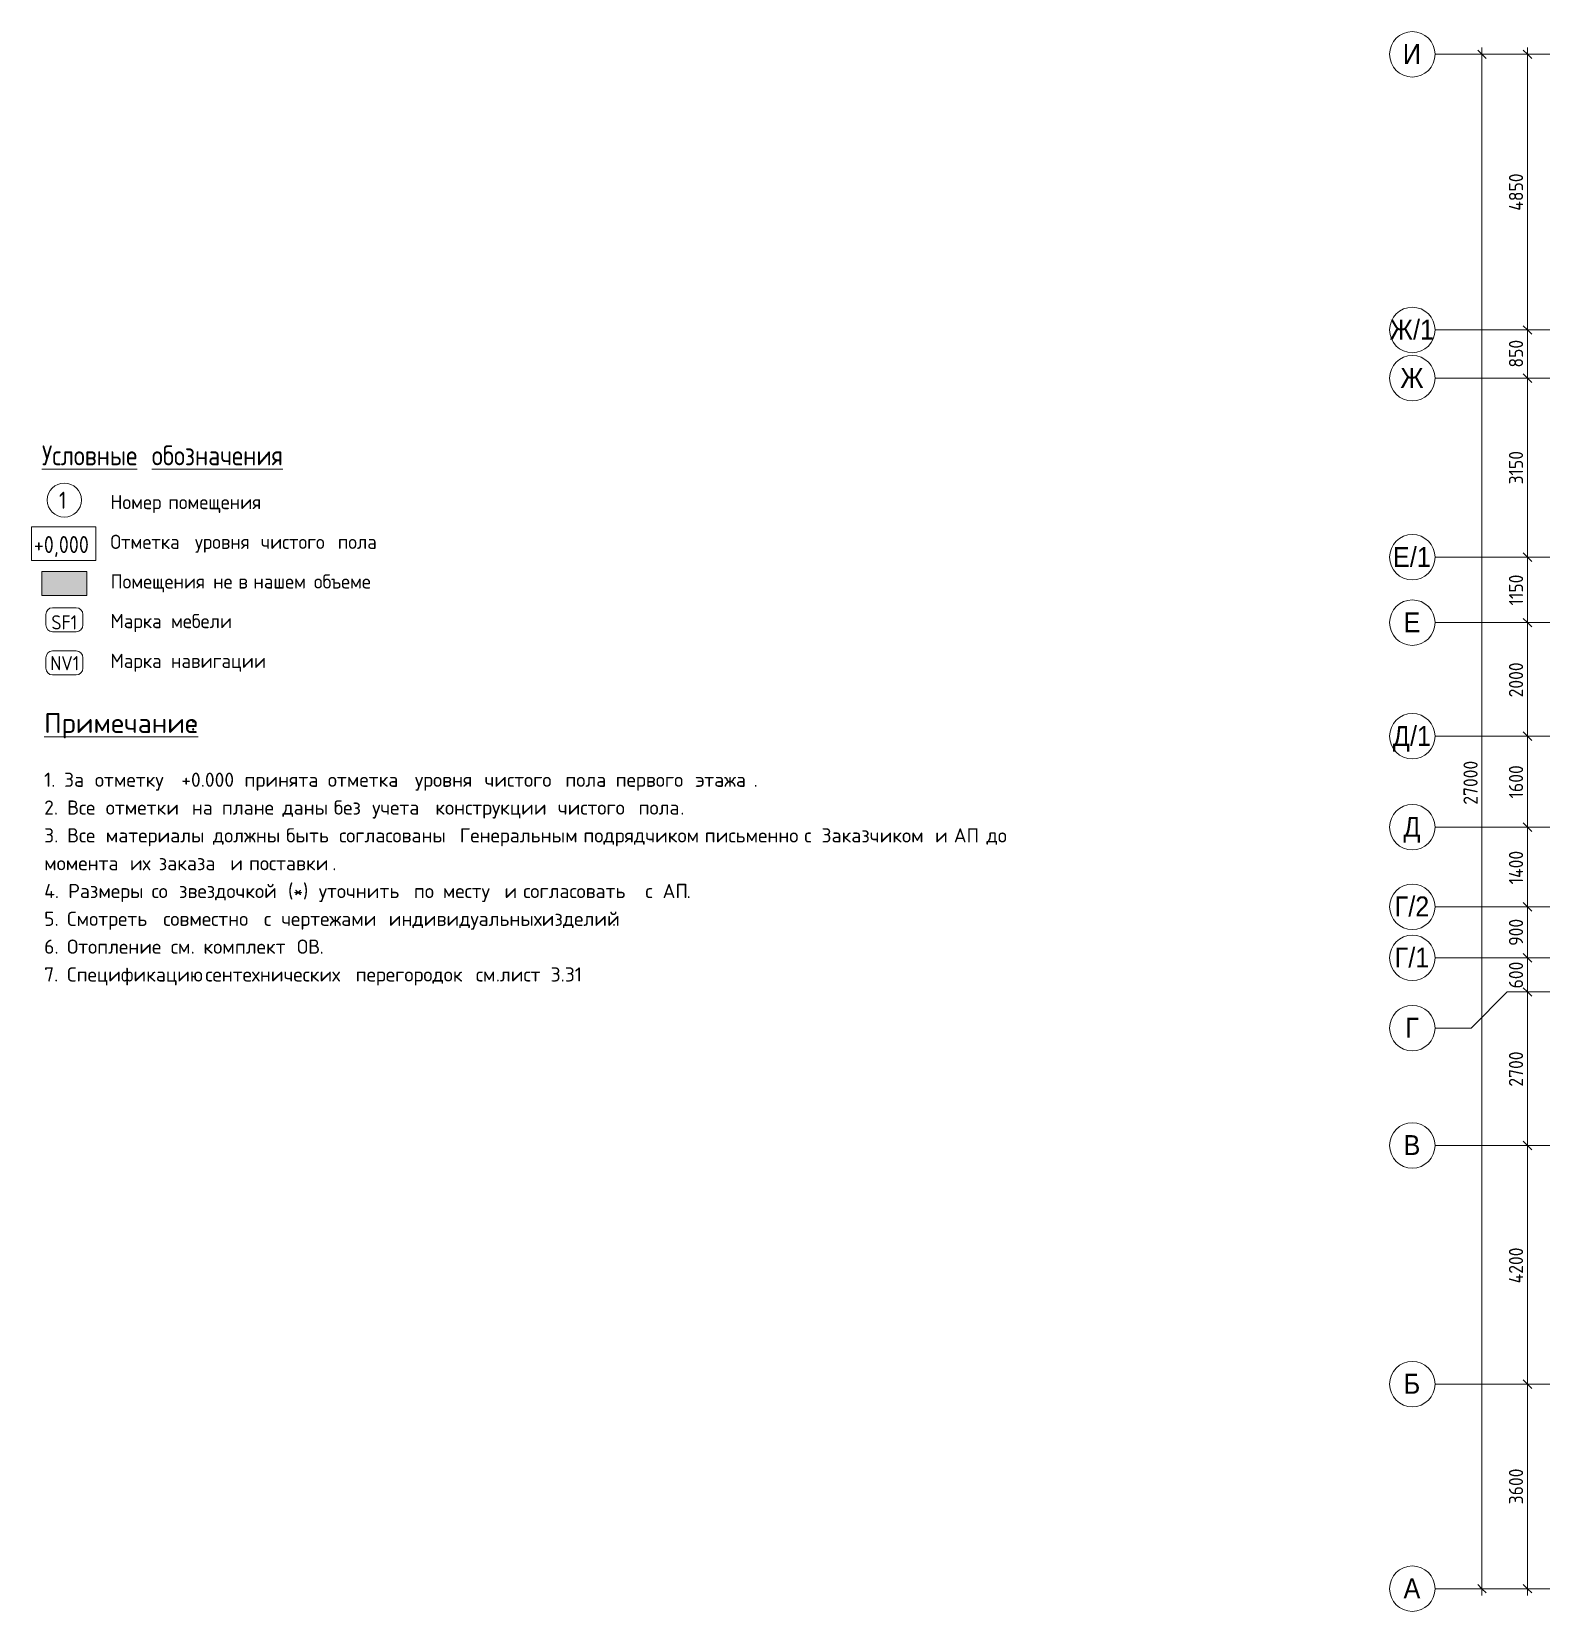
# Model space of a CAD drawing. Header units: millimetres. Extents: x 957 to 228198, y -8553 to 29000.
# Drawn here: x 957 to 27536, y -400 to 27400 of the extents above; entities that cross this region are included whole.
import ezdxf

# ---------------------------------------------------------------- set-up
doc = ezdxf.new("R2010")
doc.units = ezdxf.units.MM
for name, color, linetype, lineweight in [('A-ANNO-DIMS', 7, 'Continuous', 9), ('A-ANNO-DIMS-100', 7, 'Continuous', 9), ('A-DETL', 7, 'Continuous', 9), ('G-ANNO-TEXT', 7, 'Continuous', 9), ('Оси', 7, 'Continuous', 9), ('Оси-1', 7, 'Continuous', 20)]:
    doc.layers.add(name, color=color, linetype=linetype, lineweight=lineweight)
for name, color, linetype, lineweight, true_color in [('A-DETL-GENF-1', 7, 'Continuous', 9, 0xf5f5f5), ('G-ANNO-TEXT-1', 7, 'Continuous', 9, 0x3c3c3c), ('G-ANNO-TEXT-2', 7, 'Continuous', 9, 0x008000)]:
    doc.layers.add(name, color=color, linetype=linetype, lineweight=lineweight, true_color=true_color)
doc.styles.add('Arial', font='arial.ttf', dxfattribs={"width": 0.9, "height": 350})
doc.styles.add('GOST Common', font='GOST_Common.ttf', dxfattribs={"height": 250})
doc.styles.add('GOST Common_1', font='GOST_Common.ttf', dxfattribs={"width": 0.9, "height": 300})
doc.styles.add('GOST Common_2', font='GOST_Common.ttf', dxfattribs={"width": 0.9, "height": 350})
doc.styles.add('ISOCPEUR', font='isocpeur.ttf', dxfattribs={"height": 250})
doc.styles.add('ISOCPEUR_1', font='isocpeur.ttf', dxfattribs={"height": 350})
doc.styles.add('ISOCPEUR_2', font='isocpeur.ttf', dxfattribs={"width": 0.9, "height": 250})
doc.dimstyles.new('ISO-2_5_0_9К_БОЛЬШОЙ', dxfattribs={"dimscale": 304.8, "dimtxt": 248.995294, "dimasz": 0.492126, "dimexe": 0.393701, "dimexo": 0.984252, "dimgap": 0, "dimtad": 1, "dimdec": 0, "dimrnd": 10, "dimzin": 0, "dimdsep": 46, "dimtxsty": 'ISOCPEUR_2', "dimblk1": 'OBLIQUE', "dimblk2": 'OBLIQUE', "dimsah": 1, "dimcen": 0.09, "dimdle": 0.393701, "dimazin": 0, "dimtfac": 1, "dimtdec": 4, "dimtix": 1, "dimtmove": 0, "dimatfit": 3, "dimfxl": 1, "dimtvp": 1, "dimtolj": 1, "dimtzin": 0, "dimarcsym": 2})
doc.dimstyles.new('ISO-2_5_0_9К_БОЛЬШОЙ_1', dxfattribs={"dimscale": 304.8, "dimtxt": 248.995294, "dimasz": 0.492126, "dimexe": 0.393701, "dimexo": 0.984252, "dimgap": 0, "dimtad": 1, "dimdec": 0, "dimrnd": 10, "dimzin": 0, "dimdsep": 46, "dimtxsty": 'ISOCPEUR_2', "dimblk1": 'OBLIQUE', "dimblk2": 'OBLIQUE', "dimsah": 1, "dimcen": 0.09, "dimdle": 0.393701, "dimazin": 0, "dimtfac": 1, "dimtdec": 4, "dimtix": 1, "dimtmove": 2, "dimatfit": 3, "dimfxl": 1, "dimtvp": 1, "dimtolj": 1, "dimtzin": 0, "dimarcsym": 2})

# ---------------------------------------------------------------- blocks, each defined once
blk = doc.blocks.new('Ось сетки - D8-29747960-План расстановки мебели и оборудования 3 этажа в осях 12-23')
at = {"layer": 'Оси-1'}
for start, end in [(360, 180), (180, 360)]:
    blk.add_arc((0, 0), 4, start, end, dxfattribs=at)
blk = doc.blocks.new('DIMBLOCK60-План расстановки мебели и оборудования 3 этажа в осях 12-23')
at = {"layer": 'A-ANNO-DIMS-100'}
for p, q in [((27097, 27000), (27410, 27000)), ((27290, 27000), (27097, 27000)), ((27290, 27120), (27290, 22150)), ((27097, 22150), (27410, 22150)), ((27290, 22150), (27097, 22150))]:
    blk.add_line(p, q, dxfattribs=at)
at = {"layer": 'A-ANNO-DIMS-100', "lineweight": 20}
for p, q in [((27290, 27000), (27215, 27075)), ((27290, 27000), (27365, 26925)), ((27290, 22150), (27215, 22225)), ((27290, 22150), (27365, 22075))]:
    blk.add_line(p, q, dxfattribs=at)
at = {"layer": 'A-ANNO-DIMS-100', "color": 0, "insert": (26964, 24247), "char_height": 250, "width": 787.21, "attachment_point": 1, "rotation": 90, "line_spacing_factor": 1.149209, "style": 'ISOCPEUR_2'}
blk.add_mtext('4850', dxfattribs=at)
blk = doc.blocks.new('_Oblique')
at = {"color": 0, "linetype": 'ByBlock', "lineweight": -2}
blk.add_line((-0.5, -0.5), (0.5, 0.5), dxfattribs=at)
blk = doc.blocks.new('DIMBLOCK61-План расстановки мебели и оборудования 3 этажа в осях 12-23')
at = {"layer": 'A-ANNO-DIMS-100'}
for p, q in [((27097, 22150), (27410, 22150)), ((27290, 22150), (27097, 22150)), ((27290, 22150), (27290, 21300)), ((27097, 21300), (27410, 21300)), ((27290, 21300), (27097, 21300))]:
    blk.add_line(p, q, dxfattribs=at)
at = {"layer": 'A-ANNO-DIMS-100', "lineweight": 20}
for p, q in [((27290, 22150), (27215, 22225)), ((27290, 22150), (27365, 22075)), ((27290, 21300), (27215, 21375)), ((27290, 21300), (27365, 21225))]:
    blk.add_line(p, q, dxfattribs=at)
at = {"layer": 'A-ANNO-DIMS-100', "color": 0, "insert": (26964, 21488), "char_height": 250, "width": 568.86, "attachment_point": 1, "rotation": 90, "line_spacing_factor": 1.149209, "style": 'ISOCPEUR_2'}
blk.add_mtext('850', dxfattribs=at)
blk = doc.blocks.new('DIMBLOCK62-План расстановки мебели и оборудования 3 этажа в осях 12-23')
at = {"layer": 'A-ANNO-DIMS-100'}
for p, q in [((27097, 21300), (27410, 21300)), ((27290, 21300), (27097, 21300)), ((27290, 21300), (27290, 18150)), ((27097, 18150), (27410, 18150)), ((27290, 18150), (27097, 18150))]:
    blk.add_line(p, q, dxfattribs=at)
at = {"layer": 'A-ANNO-DIMS-100', "lineweight": 20}
for p, q in [((27290, 21300), (27215, 21375)), ((27290, 21300), (27365, 21225)), ((27290, 18150), (27215, 18225)), ((27290, 18150), (27365, 18075))]:
    blk.add_line(p, q, dxfattribs=at)
at = {"layer": 'A-ANNO-DIMS-100', "color": 0, "insert": (26964, 19431), "char_height": 250, "width": 706.76, "attachment_point": 1, "rotation": 90, "line_spacing_factor": 1.149209, "style": 'ISOCPEUR_2'}
blk.add_mtext('3150', dxfattribs=at)
blk = doc.blocks.new('DIMBLOCK63-План расстановки мебели и оборудования 3 этажа в осях 12-23')
at = {"layer": 'A-ANNO-DIMS-100'}
for p, q in [((27097, 18150), (27410, 18150)), ((27290, 18150), (27097, 18150)), ((27290, 18150), (27290, 17000)), ((27097, 17000), (27410, 17000)), ((27290, 17000), (27097, 17000))]:
    blk.add_line(p, q, dxfattribs=at)
at = {"layer": 'A-ANNO-DIMS-100', "lineweight": 20}
for p, q in [((27290, 18150), (27215, 18225)), ((27290, 18150), (27365, 18075)), ((27290, 17000), (27215, 17075)), ((27290, 17000), (27365, 16925))]:
    blk.add_line(p, q, dxfattribs=at)
at = {"layer": 'A-ANNO-DIMS-100', "color": 0, "insert": (26964, 17302), "char_height": 250, "width": 655.05, "attachment_point": 1, "rotation": 90, "line_spacing_factor": 1.149209, "style": 'ISOCPEUR_2'}
blk.add_mtext('1150', dxfattribs=at)
blk = doc.blocks.new('DIMBLOCK64-План расстановки мебели и оборудования 3 этажа в осях 12-23')
at = {"layer": 'A-ANNO-DIMS-100'}
for p, q in [((27097, 17000), (27410, 17000)), ((27290, 17000), (27097, 17000)), ((27290, 17000), (27290, 15000)), ((27097, 15000), (27410, 15000)), ((27290, 15000), (27097, 15000))]:
    blk.add_line(p, q, dxfattribs=at)
at = {"layer": 'A-ANNO-DIMS-100', "lineweight": 20}
for p, q in [((27290, 17000), (27215, 17075)), ((27290, 17000), (27365, 16925)), ((27290, 15000), (27215, 15075)), ((27290, 15000), (27365, 14925))]:
    blk.add_line(p, q, dxfattribs=at)
at = {"layer": 'A-ANNO-DIMS-100', "color": 0, "insert": (26964, 15684), "char_height": 250, "width": 758.48, "attachment_point": 1, "rotation": 90, "line_spacing_factor": 1.149209, "style": 'ISOCPEUR_2'}
blk.add_mtext('2000', dxfattribs=at)
blk = doc.blocks.new('DIMBLOCK65-План расстановки мебели и оборудования 3 этажа в осях 12-23')
at = {"layer": 'A-ANNO-DIMS-100', "lineweight": 20}
for p, q in [((27290, 15000), (27215, 15075)), ((27290, 15000), (27365, 14925)), ((27290, 13400), (27215, 13475)), ((27290, 13400), (27365, 13325))]:
    blk.add_line(p, q, dxfattribs=at)
at = {"layer": 'A-ANNO-DIMS-100'}
for p, q in [((27097, 15000), (27410, 15000)), ((27290, 15000), (27097, 15000)), ((27290, 15000), (27290, 13400)), ((27097, 13400), (27410, 13400)), ((27290, 13400), (27097, 13400))]:
    blk.add_line(p, q, dxfattribs=at)
at = {"layer": 'A-ANNO-DIMS-100', "color": 0, "insert": (26964, 13906), "char_height": 250, "width": 706.76, "attachment_point": 1, "rotation": 90, "line_spacing_factor": 1.149209, "style": 'ISOCPEUR_2'}
blk.add_mtext('1600', dxfattribs=at)
blk = doc.blocks.new('DIMBLOCK66-План расстановки мебели и оборудования 3 этажа в осях 12-23')
at = {"layer": 'A-ANNO-DIMS-100'}
for p, q in [((27097, 13400), (27410, 13400)), ((27290, 13400), (27097, 13400)), ((27290, 13400), (27290, 12000)), ((27097, 12000), (27410, 12000)), ((27290, 12000), (27097, 12000))]:
    blk.add_line(p, q, dxfattribs=at)
at = {"layer": 'A-ANNO-DIMS-100', "lineweight": 20}
for p, q in [((27290, 13400), (27215, 13475)), ((27290, 13400), (27365, 13325)), ((27290, 12000), (27215, 12075)), ((27290, 12000), (27365, 11925))]:
    blk.add_line(p, q, dxfattribs=at)
at = {"layer": 'A-ANNO-DIMS-100', "color": 0, "insert": (26964, 12394), "char_height": 250, "width": 735.49, "attachment_point": 1, "rotation": 90, "line_spacing_factor": 1.149209, "style": 'ISOCPEUR_2'}
blk.add_mtext('1400', dxfattribs=at)
blk = doc.blocks.new('DIMBLOCK67-План расстановки мебели и оборудования 3 этажа в осях 12-23')
at = {"layer": 'A-ANNO-DIMS-100'}
for p, q in [((27097, 12000), (27410, 12000)), ((27290, 12000), (27097, 12000)), ((27290, 12000), (27290, 11100)), ((27097, 11100), (27410, 11100)), ((27290, 11100), (27097, 11100))]:
    blk.add_line(p, q, dxfattribs=at)
at = {"layer": 'A-ANNO-DIMS-100', "lineweight": 20}
for p, q in [((27290, 12000), (27215, 12075)), ((27290, 12000), (27365, 11925)), ((27290, 11100), (27215, 11175)), ((27290, 11100), (27365, 11025))]:
    blk.add_line(p, q, dxfattribs=at)
at = {"layer": 'A-ANNO-DIMS-100', "color": 0, "insert": (26964, 11313), "char_height": 250, "width": 568.86, "attachment_point": 1, "rotation": 90, "line_spacing_factor": 1.149209, "style": 'ISOCPEUR_2'}
blk.add_mtext('900', dxfattribs=at)
blk = doc.blocks.new('DIMBLOCK68-План расстановки мебели и оборудования 3 этажа в осях 12-23')
at = {"layer": 'A-ANNO-DIMS-100', "lineweight": 20}
for p, q in [((27290, 11100), (27215, 11175)), ((27290, 11100), (27365, 11025)), ((27290, 10500), (27215, 10575)), ((27290, 10500), (27365, 10425))]:
    blk.add_line(p, q, dxfattribs=at)
at = {"layer": 'A-ANNO-DIMS-100'}
for p, q in [((27097, 11100), (27410, 11100)), ((27290, 11100), (27097, 11100)), ((27290, 11100), (27290, 10500)), ((27097, 10500), (27410, 10500)), ((27290, 10500), (27097, 10500))]:
    blk.add_line(p, q, dxfattribs=at)
at = {"layer": 'A-ANNO-DIMS-100', "color": 0, "insert": (26964, 10563), "char_height": 250, "width": 568.86, "attachment_point": 1, "rotation": 90, "line_spacing_factor": 1.149209, "style": 'ISOCPEUR_2'}
blk.add_mtext('600', dxfattribs=at)
blk = doc.blocks.new('DIMBLOCK69-План расстановки мебели и оборудования 3 этажа в осях 12-23')
at = {"layer": 'A-ANNO-DIMS-100', "lineweight": 20}
for p, q in [((27290, 10500), (27215, 10575)), ((27290, 10500), (27365, 10425)), ((27290, 7800), (27215, 7875)), ((27290, 7800), (27365, 7725))]:
    blk.add_line(p, q, dxfattribs=at)
at = {"layer": 'A-ANNO-DIMS-100'}
for p, q in [((27097, 10500), (27410, 10500)), ((27290, 10500), (27097, 10500)), ((27290, 10500), (27290, 7800)), ((27097, 7800), (27410, 7800)), ((27290, 7800), (27097, 7800))]:
    blk.add_line(p, q, dxfattribs=at)
at = {"layer": 'A-ANNO-DIMS-100', "color": 0, "insert": (26964, 8834), "char_height": 250, "width": 758.48, "attachment_point": 1, "rotation": 90, "line_spacing_factor": 1.149209, "style": 'ISOCPEUR_2'}
blk.add_mtext('2700', dxfattribs=at)
blk = doc.blocks.new('DIMBLOCK70-План расстановки мебели и оборудования 3 этажа в осях 12-23')
at = {"layer": 'A-ANNO-DIMS-100'}
for p, q in [((27097, 7800), (27410, 7800)), ((27290, 7800), (27097, 7800)), ((27290, 7800), (27290, 3600)), ((27097, 3600), (27410, 3600)), ((27290, 3600), (27097, 3600))]:
    blk.add_line(p, q, dxfattribs=at)
at = {"layer": 'A-ANNO-DIMS-100', "lineweight": 20}
for p, q in [((27290, 7800), (27215, 7875)), ((27290, 7800), (27365, 7725)), ((27290, 3600), (27215, 3675)), ((27290, 3600), (27365, 3525))]:
    blk.add_line(p, q, dxfattribs=at)
at = {"layer": 'A-ANNO-DIMS-100', "color": 0, "insert": (26964, 5372), "char_height": 250, "width": 787.21, "attachment_point": 1, "rotation": 90, "line_spacing_factor": 1.149209, "style": 'ISOCPEUR_2'}
blk.add_mtext('4200', dxfattribs=at)
blk = doc.blocks.new('DIMBLOCK71-План расстановки мебели и оборудования 3 этажа в осях 12-23')
at = {"layer": 'A-ANNO-DIMS-100', "lineweight": 20}
for p, q in [((27290, 3600), (27215, 3675)), ((27290, 3600), (27365, 3525)), ((27290, 0), (27215, 75)), ((27290, 0), (27365, -75))]:
    blk.add_line(p, q, dxfattribs=at)
at = {"layer": 'A-ANNO-DIMS-100'}
for p, q in [((27097, 3600), (27410, 3600)), ((27290, 3600), (27097, 3600)), ((27290, 3600), (27290, -120)), ((27097, 0), (27410, 0)), ((27290, 0), (27097, 0))]:
    blk.add_line(p, q, dxfattribs=at)
at = {"layer": 'A-ANNO-DIMS-100', "color": 0, "insert": (26964, 1484), "char_height": 250, "width": 758.48, "attachment_point": 1, "rotation": 90, "line_spacing_factor": 1.149209, "style": 'ISOCPEUR_2'}
blk.add_mtext('3600', dxfattribs=at)
blk = doc.blocks.new('DIMBLOCK72-План расстановки мебели и оборудования 3 этажа в осях 12-23')
at = {"layer": 'A-ANNO-DIMS-100'}
for p, q in [((26297, 27000), (26610, 27000)), ((26490, 27000), (26297, 27000)), ((26490, 27120), (26490, -120)), ((26297, 0), (26610, 0)), ((26490, 0), (26297, 0))]:
    blk.add_line(p, q, dxfattribs=at)
at = {"layer": 'A-ANNO-DIMS-100', "lineweight": 20}
for p, q in [((26490, 27000), (26415, 27075)), ((26490, 27000), (26565, 26925)), ((26490, 0), (26415, 75)), ((26490, 0), (26565, -75))]:
    blk.add_line(p, q, dxfattribs=at)
at = {"layer": 'A-ANNO-DIMS-100', "color": 0, "insert": (26164, 13795), "char_height": 250, "width": 948.1, "attachment_point": 1, "rotation": 90, "line_spacing_factor": 1.149209, "style": 'ISOCPEUR_2'}
blk.add_mtext('27000', dxfattribs=at)

msp = doc.modelspace()

# ---------------------------------------------------------------- hatches: boundary and pattern name
at = {"layer": 'A-DETL-GENF-1'}
msp.add_hatch(color=256, dxfattribs=at).paths.add_polyline_path([(1930, 17479.4), (1930, 17901), (1137.5, 17901), (1137.5, 17479.4)])

# ---------------------------------------------------------------- linework, layer by layer
at = {"layer": 'A-DETL'}
for p, q in [((1930, 17901), (1137.5, 17901)), ((1137.5, 17901), (1137.5, 17479.4)), ((1930, 17479.4), (1930, 17901)), ((1137.5, 17479.4), (1930, 17479.4)), ((1327.5, 17261.4), (1740, 17261.4)), ((1207.5, 16959.7), (1207.5, 17141.4)), ((1860, 17141.4), (1860, 16959.7)), ((1740, 16839.7), (1327.5, 16839.7)), ((1327.5, 16501.7), (1740, 16501.7)), ((1207.5, 16200.1), (1207.5, 16381.7)), ((1860, 16381.7), (1860, 16200.1)), ((1740, 16080.1), (1327.5, 16080.1))]:
    msp.add_line(p, q, dxfattribs=at)
msp.add_circle((1533.7, 19156.2), 300, dxfattribs=at)
for centre, start, end in [((1327.5, 17141.4), 90, 180), ((1740, 17141.4), 0, 90), ((1327.5, 16959.7), 180, 270), ((1740, 16959.7), 270, 0), ((1327.5, 16381.7), 90, 180), ((1740, 16381.7), 0, 90), ((1327.5, 16200.1), 180, 270), ((1740, 16200.1), 270, 0)]:
    msp.add_arc(centre, 120, start, end, dxfattribs=at)
at = {"layer": 'G-ANNO-TEXT-1', "flags": 128}
msp.add_lwpolyline([(957, 18686.7), (2090.9, 18686.7), (2090.9, 18090.7), (957, 18090.7)], close=True, dxfattribs=at)
at = {"layer": 'Оси'}
for p, q in [((25663.2, 27000), (28163.2, 27000)), ((25663.2, 22150), (28163.2, 22150)), ((25663.2, 21300), (28163.2, 21300)), ((25663.2, 18150), (28163.2, 18150)), ((25663.2, 17000), (28163.2, 17000)), ((25663.2, 15000), (28163.2, 15000)), ((25663.2, 13400), (28163.2, 13400)), ((25663.2, 12000), (28163.2, 12000)), ((25663.2, 11100), (28163.2, 11100)), ((26933.2, 10500), (26298.2, 9865)), ((26933.2, 10500), (29433.2, 10500)), ((26298.2, 9865), (25663.2, 9865)), ((25663.2, 7800), (28163.2, 7800)), ((25663.2, 3600), (28163.2, 3600)), ((25663.2, 0), (28163.2, 0))]:
    msp.add_line(p, q, dxfattribs=at)

# ---------------------------------------------------------------- block references
at = {"layer": 'Оси-1', "xscale": 99.99999999999993, "yscale": 99.99999999999993, "zscale": 99.99999999999993, "rotation": 269.9999999999994}
for p in [(25263.2, 27000), (25263.2, 22150), (25263.2, 21300), (25263.2, 18150), (25263.2, 17000), (25263.2, 15000), (25263.2, 13400), (25263.2, 12000), (25263.2, 11100), (25263.2, 9865), (25263.2, 7800), (25263.2, 3600), (25263.2, 0)]:
    msp.add_blockref('Ось сетки - D8-29747960-План расстановки мебели и оборудования 3 этажа в осях 12-23', p, dxfattribs=at)

# ---------------------------------------------------------------- texts
at = {"layer": 'G-ANNO-TEXT', "attachment_point": 1}
for s, insert, char_height, width, style in [('\\LУсловные', (1139.4, 20117.7), 350, 2215.063, 'GOST Common_2'), ('\\L\\fGOST Common|b0|i0|c204|p34|;\\W.9;\\L ', (2967, 20117.7), 350, 129.873, 'GOST Common_2'), ('\\Lобозначения', (3074.2, 20117.7), 350, 3015.948, 'GOST Common_2'), ('\\fGOST Common|b0|i0|c204|p34|;\\W.9;1', (1439.4, 19303.4), 300, 173.165, 'GOST Common_1'), ('\\LПримечание', (1178.1, 15407.8), 350, 3110.548, 'ISOCPEUR_1'), ('\\L\\fISOCPEUR|b0|i0|c204|p34|;\\L:', (3744.6, 15407.8), 350, 128.27, 'ISOCPEUR_1'), ('1. ', (1178.1, 14359.9), 250, 424.894, 'ISOCPEUR'), ('За', (1528.7, 14359.9), 250, 472.996, 'ISOCPEUR'), ('\\fISOCPEUR|b0|i0|c204|p34|; ', (1919, 14359.9), 250, 184.388, 'ISOCPEUR'), ('отметку', (2071.1, 14359.9), 250, 1651.476, 'ISOCPEUR'), (' +0.000 ', (3433.7, 14359.9), 250, 1539.24, 'ISOCPEUR'), ('принята', (4703.7, 14359.9), 250, 1595.358, 'ISOCPEUR'), ('\\fISOCPEUR|b0|i0|c204|p34|; ', (6020, 14359.9), 250, 184.388, 'ISOCPEUR'), ('отметка', (6172.2, 14359.9), 250, 1675.527, 'ISOCPEUR'), ('\\fISOCPEUR|b0|i0|c204|p34|; ', (7554.6, 14359.9), 250, 184.388, 'ISOCPEUR'), ('уровня', (7706.7, 14359.9), 250, 1298.734, 'ISOCPEUR'), ('\\fISOCPEUR|b0|i0|c204|p34|; ', (8778.3, 14359.9), 250, 184.388, 'ISOCPEUR'), ('чистого', (8930.4, 14359.9), 250, 1539.24, 'ISOCPEUR'), ('\\fISOCPEUR|b0|i0|c204|p34|; ', (10200.4, 14359.9), 250, 184.388, 'ISOCPEUR'), ('пола', (10352.6, 14359.9), 250, 889.873, 'ISOCPEUR'), ('\\fISOCPEUR|b0|i0|c204|p34|; ', (11086.8, 14359.9), 250, 184.388, 'ISOCPEUR'), ('первого', (11238.9, 14359.9), 250, 1515.189, 'ISOCPEUR'), ('\\fISOCPEUR|b0|i0|c204|p34|; ', (12489.1, 14359.9), 250, 184.388, 'ISOCPEUR'), ('этажа', (12641.2, 14359.9), 250, 1242.616, 'ISOCPEUR'), ('\\fISOCPEUR|b0|i0|c204|p34|;.', (13666.5, 14359.9), 250, 88.186, 'ISOCPEUR'), ('2. ', (1178.1, 13870.4), 250, 489.029, 'ISOCPEUR'), ('Все', (1581.6, 13870.4), 250, 641.35, 'ISOCPEUR'), ('\\fISOCPEUR|b0|i0|c204|p34|; ', (2110.8, 13870.4), 250, 184.388, 'ISOCPEUR'), ('отметки', (2262.9, 13870.4), 250, 1651.476, 'ISOCPEUR'), ('\\fISOCPEUR|b0|i0|c204|p34|; ', (3625.5, 13870.4), 250, 184.388, 'ISOCPEUR'), ('на', (3777.7, 13870.4), 250, 456.962, 'ISOCPEUR'), ('\\fISOCPEUR|b0|i0|c204|p34|; ', (4154.7, 13870.4), 250, 184.388, 'ISOCPEUR'), ('плане', (4306.8, 13870.4), 250, 1106.329, 'ISOCPEUR'), ('\\fISOCPEUR|b0|i0|c204|p34|; ', (5219.7, 13870.4), 250, 184.388, 'ISOCPEUR'), ('даны', (5371.8, 13870.4), 250, 913.924, 'ISOCPEUR'), ('\\fISOCPEUR|b0|i0|c204|p34|; ', (6125.9, 13870.4), 250, 184.388, 'ISOCPEUR'), ('без', (6278, 13870.4), 250, 633.333, 'ISOCPEUR'), ('\\fISOCPEUR|b0|i0|c204|p34|; ', (6800.5, 13870.4), 250, 184.388, 'ISOCPEUR'), ('учета', (6952.7, 13870.4), 250, 1162.447, 'ISOCPEUR'), ('\\fISOCPEUR|b0|i0|c204|p34|; ', (7911.8, 13870.4), 250, 184.388, 'ISOCPEUR'), ('конструкции', (8063.9, 13870.4), 250, 2429.113, 'ISOCPEUR'), ('\\fISOCPEUR|b0|i0|c204|p34|; ', (10068.1, 13870.4), 250, 184.388, 'ISOCPEUR'), ('чистого', (10220.3, 13870.4), 250, 1539.24, 'ISOCPEUR'), ('\\fISOCPEUR|b0|i0|c204|p34|; ', (11490.3, 13870.4), 250, 184.388, 'ISOCPEUR'), ('пола', (11642.4, 13870.4), 250, 889.873, 'ISOCPEUR'), ('\\fISOCPEUR|b0|i0|c204|p34|;.', (12376.6, 13870.4), 250, 88.186, 'ISOCPEUR'), ('3. ', (1178.1, 13381), 250, 489.029, 'ISOCPEUR'), ('Все', (1581.6, 13381), 250, 641.35, 'ISOCPEUR'), ('\\fISOCPEUR|b0|i0|c204|p34|; ', (2110.8, 13381), 250, 184.388, 'ISOCPEUR'), ('\\fISOCPEUR|b0|i0|c204|p34|; ', (3996, 13381), 250, 184.388, 'ISOCPEUR'), ('\\fISOCPEUR|b0|i0|c204|p34|; ', (5285.8, 13381), 250, 184.388, 'ISOCPEUR'), ('быть', (5437.9, 13381), 250, 945.991, 'ISOCPEUR'), ('\\fISOCPEUR|b0|i0|c204|p34|; ', (6218.5, 13381), 250, 184.388, 'ISOCPEUR'), ('\\fISOCPEUR|b0|i0|c204|p34|; ', (8341.7, 13381), 250, 184.388, 'ISOCPEUR'), ('Генеральным', (8493.9, 13381), 250, 2453.164, 'ISOCPEUR'), ('\\fISOCPEUR|b0|i0|c204|p34|; ', (10517.9, 13381), 250, 184.388, 'ISOCPEUR'), ('\\fISOCPEUR|b0|i0|c204|p34|; ', (12654.4, 13381), 250, 184.388, 'ISOCPEUR'), ('\\fISOCPEUR|b0|i0|c204|p34|; ', (14407.3, 13381), 250, 184.388, 'ISOCPEUR'), ('\\fISOCPEUR|b0|i0|c204|p34|; ', (14711.6, 13381), 250, 184.388, 'ISOCPEUR'), ('Заказчиком', (14863.7, 13381), 250, 2236.708, 'ISOCPEUR'), ('\\fISOCPEUR|b0|i0|c204|p34|; ', (16709.2, 13381), 250, 184.388, 'ISOCPEUR'), ('\\fISOCPEUR|b0|i0|c204|p34|; ', (17039.9, 13381), 250, 184.388, 'ISOCPEUR'), ('АП', (17192, 13381), 250, 513.08, 'ISOCPEUR'), ('\\fISOCPEUR|b0|i0|c204|p34|; ', (17615.4, 13381), 250, 184.388, 'ISOCPEUR'), ('\\fISOCPEUR|b0|i0|c204|p34|; ', (18124.7, 13381), 250, 184.388, 'ISOCPEUR'), ('материалы', (2262.9, 13381), 250, 2100.421, 'ISOCPEUR'), ('должны', (4148.1, 13381), 250, 1378.902, 'ISOCPEUR'), ('согласованы', (6370.6, 13381), 250, 2389.029, 'ISOCPEUR'), ('подрядчиком', (10670.1, 13381), 250, 2405.062, 'ISOCPEUR'), ('письменно', (12806.6, 13381), 250, 1940.084, 'ISOCPEUR'), ('\\fISOCPEUR|b0|i0|c204|p34|;с', (14559.4, 13381), 250, 184.388, 'ISOCPEUR'), ('\\fISOCPEUR|b0|i0|c204|p34|;и', (16861.3, 13381), 250, 216.456, 'ISOCPEUR'), ('до', (17767.5, 13381), 250, 432.911, 'ISOCPEUR'), ('момента', (1178.1, 12891.5), 250, 1643.459, 'ISOCPEUR'), ('\\fISOCPEUR|b0|i0|c204|p34|; ', (2534.1, 12891.5), 250, 184.388, 'ISOCPEUR'), ('их', (2686.3, 12891.5), 250, 432.911, 'ISOCPEUR'), ('\\fISOCPEUR|b0|i0|c204|p34|; ', (3043.5, 12891.5), 250, 184.388, 'ISOCPEUR'), ('заказа', (3195.6, 12891.5), 250, 1338.818, 'ISOCPEUR'), ('\\fISOCPEUR|b0|i0|c204|p34|; ', (4300.2, 12891.5), 250, 184.388, 'ISOCPEUR'), ('\\fISOCPEUR|b0|i0|c204|p34|;и', (4452.4, 12891.5), 250, 216.456, 'ISOCPEUR'), ('\\fISOCPEUR|b0|i0|c204|p34|; ', (4631, 12891.5), 250, 184.388, 'ISOCPEUR'), ('поставки', (4783.1, 12891.5), 250, 1779.746, 'ISOCPEUR'), ('\\fISOCPEUR|b0|i0|c204|p34|;.', (6251.5, 12891.5), 250, 88.186, 'ISOCPEUR'), ('4. ', (1178.1, 12402), 250, 513.08, 'ISOCPEUR'), ('Размеры', (1601.5, 12402), 250, 1595.358, 'ISOCPEUR'), ('\\fISOCPEUR|b0|i0|c204|p34|; ', (2917.8, 12402), 250, 184.388, 'ISOCPEUR'), ('со', (3069.9, 12402), 250, 400.844, 'ISOCPEUR'), ('\\fISOCPEUR|b0|i0|c204|p34|; ', (3400.6, 12402), 250, 184.388, 'ISOCPEUR'), ('звездочкой', (3552.8, 12402), 250, 2132.489, 'ISOCPEUR'), (' (*) ', (5312.3, 12402), 250, 849.789, 'ISOCPEUR'), ('уточнить', (6013.4, 12402), 250, 1843.881, 'ISOCPEUR'), ('\\fISOCPEUR|b0|i0|c204|p34|; ', (7534.8, 12402), 250, 184.388, 'ISOCPEUR'), ('по', (7686.9, 12402), 250, 432.911, 'ISOCPEUR'), ('\\fISOCPEUR|b0|i0|c204|p34|; ', (8044.1, 12402), 250, 184.388, 'ISOCPEUR'), ('месту', (8196.2, 12402), 250, 1130.379, 'ISOCPEUR'), ('\\fISOCPEUR|b0|i0|c204|p34|; ', (9128.9, 12402), 250, 184.388, 'ISOCPEUR'), ('\\fISOCPEUR|b0|i0|c204|p34|;и', (9281, 12402), 250, 216.456, 'ISOCPEUR'), ('\\fISOCPEUR|b0|i0|c204|p34|; ', (9459.6, 12402), 250, 184.388, 'ISOCPEUR'), ('согласовать', (9611.7, 12402), 250, 2421.096, 'ISOCPEUR'), ('\\fISOCPEUR|b0|i0|c204|p34|; ', (11609.3, 12402), 250, 184.388, 'ISOCPEUR'), ('\\fISOCPEUR|b0|i0|c204|p34|;с', (11761.5, 12402), 250, 184.388, 'ISOCPEUR'), ('\\fISOCPEUR|b0|i0|c204|p34|; ', (11913.6, 12402), 250, 184.388, 'ISOCPEUR'), ('АП', (12065.7, 12402), 250, 513.08, 'ISOCPEUR'), ('\\fISOCPEUR|b0|i0|c204|p34|;.', (12489.1, 12402), 250, 88.186, 'ISOCPEUR'), ('5. ', (1178.1, 11912.5), 250, 489.029, 'ISOCPEUR'), ('Смотреть', (1581.6, 11912.5), 250, 1867.932, 'ISOCPEUR'), ('\\fISOCPEUR|b0|i0|c204|p34|; ', (3122.8, 11912.5), 250, 184.388, 'ISOCPEUR'), ('совместно', (3275, 11912.5), 250, 1964.134, 'ISOCPEUR'), ('\\fISOCPEUR|b0|i0|c204|p34|; ', (4895.5, 11912.5), 250, 184.388, 'ISOCPEUR'), ('\\fISOCPEUR|b0|i0|c204|p34|;с', (5047.7, 11912.5), 250, 184.388, 'ISOCPEUR'), ('\\fISOCPEUR|b0|i0|c204|p34|; ', (5199.8, 11912.5), 250, 184.388, 'ISOCPEUR'), ('чертежами', (5351.9, 11912.5), 250, 2108.438, 'ISOCPEUR'), ('\\fISOCPEUR|b0|i0|c204|p34|; ', (7091.6, 11912.5), 250, 184.388, 'ISOCPEUR'), ('индивидуальных', (7243.7, 11912.5), 250, 3078.48, 'ISOCPEUR'), ('\\fISOCPEUR|b0|i0|c204|p34|; ', (9783.7, 11912.5), 250, 184.388, 'ISOCPEUR'), ('изделий', (9935.9, 11912.5), 250, 1499.156, 'ISOCPEUR'), ('\\fISOCPEUR|b0|i0|c204|p34|;.', (11172.8, 11912.5), 250, 88.186, 'ISOCPEUR'), ('6. ', (1178.1, 11423), 250, 489.029, 'ISOCPEUR'), ('Отопление', (1581.6, 11423), 250, 2028.269, 'ISOCPEUR'), ('\\fISOCPEUR|b0|i0|c204|p34|; ', (3255.1, 11423), 250, 184.388, 'ISOCPEUR'), ('\\fISOCPEUR|b0|i0|c204|p34|; ', (5477.6, 11423), 250, 184.388, 'ISOCPEUR'), ('ОВ', (5629.8, 11423), 250, 481.013, 'ISOCPEUR'), ('см', (3407.3, 11423), 250, 424.894, 'ISOCPEUR'), ('. ', (3757.8, 11423), 250, 272.574, 'ISOCPEUR'), ('комплект', (3982.7, 11423), 250, 1811.814, 'ISOCPEUR'), ('\\fISOCPEUR|b0|i0|c204|p34|;.', (6026.6, 11423), 250, 88.186, 'ISOCPEUR'), ('7. ', (1178.1, 10933.6), 250, 489.029, 'ISOCPEUR'), ('Спецификацию', (1581.6, 10933.6), 250, 2765.822, 'ISOCPEUR'), ('\\fISOCPEUR|b0|i0|c204|p34|; ', (3863.7, 10933.6), 250, 184.388, 'ISOCPEUR'), ('сентехнических', (4015.8, 10933.6), 250, 3022.362, 'ISOCPEUR'), ('\\fISOCPEUR|b0|i0|c204|p34|; ', (6509.5, 10933.6), 250, 184.388, 'ISOCPEUR'), ('перегородок', (6661.6, 10933.6), 250, 2381.012, 'ISOCPEUR'), ('\\fISOCPEUR|b0|i0|c204|p34|; ', (8626.2, 10933.6), 250, 184.388, 'ISOCPEUR'), ('см', (8778.3, 10933.6), 250, 424.894, 'ISOCPEUR'), ('лист', (9201.6, 10933.6), 250, 889.873, 'ISOCPEUR'), (' 3.31', (9935.9, 10933.6), 250, 857.806, 'ISOCPEUR'), ('\\fISOCPEUR|b0|i0|c204|p34|;.', (9128.9, 10933.6), 250, 88.186, 'ISOCPEUR')]:
    msp.add_mtext(s, dxfattribs=dict(at, insert=insert, char_height=char_height, width=width, style=style))
at = {"layer": 'G-ANNO-TEXT-1', "attachment_point": 1}
for s, insert, char_height, width, style in [('Номер', (2345.7, 19246.1), 250, 1130.379, 'GOST Common'), ('\\fGOST Common|b0|i0|c204|p34|; ', (3278.4, 19246.1), 250, 104.219, 'GOST Common'), ('помещения', (3364.4, 19246.1), 250, 2060.337, 'GOST Common'), ('+0,000', (997, 18523.4), 300, 1269.873, 'GOST Common_1'), ('Отметка', (2345.7, 18546.1), 250, 1699.578, 'GOST Common'), ('\\fGOST Common|b0|i0|c204|p34|; ', (3748, 18546.1), 250, 104.219, 'GOST Common'), ('уровня', (3834, 18546.1), 250, 1298.734, 'GOST Common'), ('\\fGOST Common|b0|i0|c204|p34|; ', (4905.6, 18546.1), 250, 104.219, 'GOST Common'), ('чистого', (4991.6, 18546.1), 250, 1539.24, 'GOST Common'), ('\\fGOST Common|b0|i0|c204|p34|; ', (6261.6, 18546.1), 250, 104.219, 'GOST Common'), ('пола', (6347.5, 18546.1), 250, 889.873, 'GOST Common'), ('Помещения', (2348.1, 17849.1), 250, 2084.387, 'GOST Common'), ('\\fGOST Common|b0|i0|c204|p34|; ', (4067.9, 17849.1), 250, 104.219, 'GOST Common'), ('\\fGOST Common|b0|i0|c204|p34|; ', (4511.1, 17849.1), 250, 104.219, 'GOST Common'), ('\\fGOST Common|b0|i0|c204|p34|; ', (4775.7, 17849.1), 250, 104.219, 'GOST Common'), ('\\fGOST Common|b0|i0|c204|p34|; ', (5840.6, 17849.1), 250, 104.219, 'GOST Common'), ('объеме', (5926.6, 17849.1), 250, 1362.869, 'GOST Common'), ('не', (4153.9, 17849.1), 250, 432.911, 'GOST Common'), ('\\fGOST Common|b0|i0|c204|p34|;в', (4597.1, 17849.1), 250, 216.456, 'GOST Common'), ('нашем', (4861.6, 17849.1), 250, 1186.497, 'GOST Common'), ('Марка', (2345.7, 17151.9), 250, 1186.497, 'GOST Common'), ('\\fGOST Common|b0|i0|c204|p34|; ', (3324.7, 17151.9), 250, 104.219, 'GOST Common'), ('мебели', (3410.7, 17151.9), 250, 1322.784, 'GOST Common'), ('Марка', (2345.7, 16451.9), 250, 1186.497, 'GOST Common'), ('\\fGOST Common|b0|i0|c204|p34|; ', (3324.7, 16451.9), 250, 104.219, 'GOST Common'), ('навигации', (3410.7, 16451.9), 250, 2020.253, 'GOST Common')]:
    msp.add_mtext(s, dxfattribs=dict(at, insert=insert, char_height=char_height, width=width, style=style))
at = {"layer": 'G-ANNO-TEXT-2', "char_height": 250, "attachment_point": 1, "style": 'ISOCPEUR_2'}
for s, insert, width in [('SF1', (1305.9, 17129.2), 548.354), ('NV1', (1286.1, 16411), 598.861)]:
    msp.add_mtext(s, dxfattribs=dict(at, insert=insert, width=width))
at = {"layer": 'Оси', "char_height": 350, "attachment_point": 1, "style": 'Arial'}
for s, insert, width in [('\\fArial|b0|i0|c204|p34|;\\W.9;И', (25098.7, 27181), 389.62), ('\\fArial|b0|i0|c204|p34|;\\W.9;Ж', (24866.5, 22331), 497.848), ('/1', (25277.2, 22331), 454.557), ('\\fArial|b0|i0|c204|p34|;\\W.9;Ж', (25054.1, 21481), 497.848), ('/1', (25220.8, 18331), 454.557), ('\\fArial|b0|i0|c204|p34|;\\W.9;Е', (24923.2, 18331), 360.759), ('\\fArial|b0|i0|c204|p34|;\\W.9;Е', (25110.4, 17181), 360.759), ('\\fArial|b0|i0|c204|p34|;\\W.9;Д', (24920, 15181), 367.975), ('/1', (25223.6, 15181), 454.557), ('\\fArial|b0|i0|c204|p34|;\\W.9;Д', (25107.7, 13581), 367.975), ('\\fArial|b0|i0|c204|p34|;\\W.9;Г', (24949.7, 12181), 295.823), ('/2', (25193.8, 12181), 454.557), ('\\fArial|b0|i0|c204|p34|;\\W.9;Г', (24949.7, 11281), 295.823), ('/1', (25193.8, 11281), 454.557), ('\\fArial|b0|i0|c204|p34|;\\W.9;Г', (25137.4, 10046), 295.823), ('\\fArial|b0|i0|c204|p34|;\\W.9;В', (25110.4, 7981), 360.759), ('\\fArial|b0|i0|c204|p34|;\\W.9;Б', (25113.5, 3781), 353.544), ('\\fArial|b0|i0|c204|p34|;\\W.9;А', (25110.4, 181), 360.759)]:
    msp.add_mtext(s, dxfattribs=dict(at, insert=insert, width=width))

# ---------------------------------------------------------------- dimensions: what is measured, and where the dimension line sits
at = {"layer": 'A-ANNO-DIMS'}
dim = msp.add_linear_dim(base=(26490.5, 0), p1=(26596.5, 27000), p2=(26596.5, 0), angle=90, dimstyle='ISO-2_5_0_9К_БОЛЬШОЙ_1', override={"dimpost": '<>', "dimfxl": 26999.999823}, dxfattribs=at)
dim.commit()
dim.dimension.update_dxf_attribs({"geometry": 'DIMBLOCK72-План расстановки мебели и оборудования 3 этажа в осях 12-23', "text_midpoint": (26330.5, 14269.3), "dimtype": 160, "text_rotation": 90})
for base, p1, p2, override, picture, middle in [((27290.5, 22150), (27396.5, 27000), (27396.5, 22150), {"dimpost": '<>', "dimfxl": 4849.999753}, 'DIMBLOCK60-План расстановки мебели и оборудования 3 этажа в осях 12-23', (27165.5, 24575)), ((27290.5, 21300), (27396.5, 22150), (27396.5, 21300), {"dimpost": '<>', "dimfxl": 850}, 'DIMBLOCK61-План расстановки мебели и оборудования 3 этажа в осях 12-23', (27165.5, 21725)), ((27290.5, 18150), (27396.5, 21300), (27396.5, 18150), {"dimpost": '<>', "dimfxl": 3150}, 'DIMBLOCK62-План расстановки мебели и оборудования 3 этажа в осях 12-23', (27165.5, 19725)), ((27290.5, 17000), (27396.5, 18150), (27396.5, 17000), {"dimpost": '<>', "dimfxl": 1150}, 'DIMBLOCK63-План расстановки мебели и оборудования 3 этажа в осях 12-23', (27165.5, 17575)), ((27290.5, 15000), (27396.5, 17000), (27396.5, 15000), {"dimpost": '<>', "dimfxl": 2000.000075}, 'DIMBLOCK64-План расстановки мебели и оборудования 3 этажа в осях 12-23', (27165.5, 16000)), ((27290.5, 13400), (27396.5, 15000), (27396.5, 13400), {"dimpost": '<>', "dimfxl": 1600}, 'DIMBLOCK65-План расстановки мебели и оборудования 3 этажа в осях 12-23', (27165.5, 14200)), ((27290.5, 12000), (27396.5, 13400), (27396.5, 12000), {"dimpost": '<>', "dimfxl": 1399.999995}, 'DIMBLOCK66-План расстановки мебели и оборудования 3 этажа в осях 12-23', (27165.5, 12700)), ((27290.5, 11100), (27396.5, 12000), (27396.5, 11100), {"dimpost": '<>', "dimfxl": 900}, 'DIMBLOCK67-План расстановки мебели и оборудования 3 этажа в осях 12-23', (27165.5, 11550)), ((27290.5, 10500), (27396.5, 11100), (27396.5, 10500), {"dimpost": '<>', "dimfxl": 600}, 'DIMBLOCK68-План расстановки мебели и оборудования 3 этажа в осях 12-23', (27165.5, 10800)), ((27290.5, 7800), (27396.5, 10500), (27396.5, 7800), {"dimpost": '<>', "dimfxl": 2700}, 'DIMBLOCK69-План расстановки мебели и оборудования 3 этажа в осях 12-23', (27165.5, 9150)), ((27290.5, 3600), (27396.5, 7800), (27396.5, 3600), {"dimpost": '<>', "dimfxl": 4200}, 'DIMBLOCK70-План расстановки мебели и оборудования 3 этажа в осях 12-23', (27165.5, 5700)), ((27290.5, 0), (27396.5, 3600), (27396.5, 0), {"dimpost": '<>', "dimfxl": 3600}, 'DIMBLOCK71-План расстановки мебели и оборудования 3 этажа в осях 12-23', (27165.5, 1800))]:
    dim = msp.add_linear_dim(base=base, p1=p1, p2=p2, angle=90, dimstyle='ISO-2_5_0_9К_БОЛЬШОЙ', override=override, dxfattribs=at)
    dim.commit()
    dim.dimension.update_dxf_attribs({"geometry": picture, "text_midpoint": middle})

doc.saveas('drawing.dxf')
